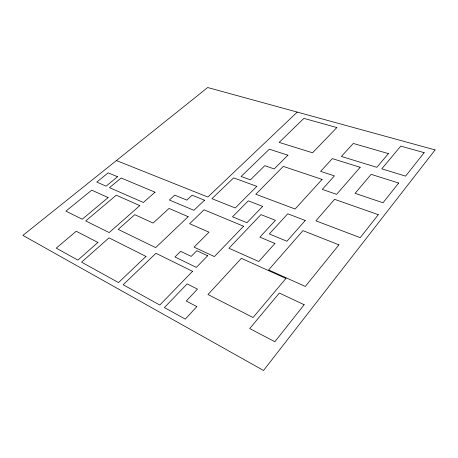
<?xml version="1.0" encoding="UTF-8"?>
<svg xmlns="http://www.w3.org/2000/svg" width="458" height="458" viewBox="0 0 458 458"><rect width="100%" height="100%" fill="white"/><g stroke="black" fill="none" stroke-linecap="round" stroke-linejoin="round"><path stroke-width="0.69" d="M297.236 112.096L207.84 197.043L116.429 160.552M435.1 149.915L263.516 370.476L22.9 235.395L207.68 87.524L435.1 149.915M378.302 214.676L360.223 237.656L315.9 220.836L334.558 199.322L378.302 214.676M424.177 152.657L405.593 176.13L381.777 168.836L400.773 146.113L424.177 152.657M304.158 304.707L274.869 341.731L249.713 328.546L279.34 293.034L304.158 304.707M398.689 183.034L383.02 202.779L355.099 193.333L371.129 174.361L398.689 183.034M338.931 244.841L305.303 286.456L268.634 269.917L302.938 230.632L338.931 244.841M285.929 278.453L253.062 317.52L207.989 294.517L241.383 258.323L285.929 278.453M388.424 153.625L376.842 167.325L341.387 156.464L353.284 143.44L388.424 153.625M360.177 167.29L336.63 194.347L322.3 189.4L334.42 175.889L320.6 171.361L332.359 158.634L360.177 167.29M305.246 220.475L286.937 241.229L269.31 233.958L287.773 213.783L305.246 220.475M274.932 243.461L258.741 261.535L228.966 248.23L260.963 214.613L275.435 220.332L259.898 237.147L274.932 243.461M322.094 179.41L295.118 209.02L255.799 194.255L283.296 166.397L322.094 179.41M196.814 306.631L185.295 319.117L164.388 307.558L187.156 283.886L197.45 289.141L186.251 301.02L196.814 306.631M243.57 226.223L214.407 256.583L194.06 247.148L209.014 232.195L189.635 223.693L204.062 209.804L243.57 226.223M262.64 206.369L246.931 222.725L232.515 216.811L248.305 200.839L262.64 206.369M336.842 127.564L312.545 152.795L279.157 142.392L303.906 118.382L336.842 127.564M192.543 271.319L159.819 305.034L123.145 284.767L155.955 253.297L192.543 271.319M207.64 255.759L196.362 267.386L174.945 256.978L180.647 251.345L191.215 256.371L196.82 250.715L207.64 255.759M256.829 186.366L235.263 207.989L211.928 198.675L233.649 177.87L256.829 186.366M287.916 155.188L274.21 168.933L264.77 165.716L250.417 179.839L241.114 176.467L269.338 149.205L287.916 155.188M204.508 200.215L193.871 210.319L169.38 200.009L174.756 195.131L186.812 200.112L192.108 195.2L204.508 200.215M145.976 256.434L118.49 282.575L81.581 262.159L109.004 237.857L145.976 256.434M188.169 216.686L155.663 247.612L118.17 229.401L134.789 214.682L153.098 223.057L169.042 208.436L188.169 216.686M97.926 242.454L77.871 260.11L56.242 248.144L76.223 231.261L97.926 242.454M139.793 205.613L109.17 232.567L85.709 220.939L116.28 195.188L139.793 205.613M155.033 192.2L143.365 202.47L109.479 187.643L121.147 178.002L155.033 192.2M108.117 197.564L82.24 219.222L65.9 211.127L91.715 190.162L108.117 197.564M117.529 176.759L106.084 186.154L96.752 182.072L108.185 172.843L117.529 176.759"/></g></svg>
